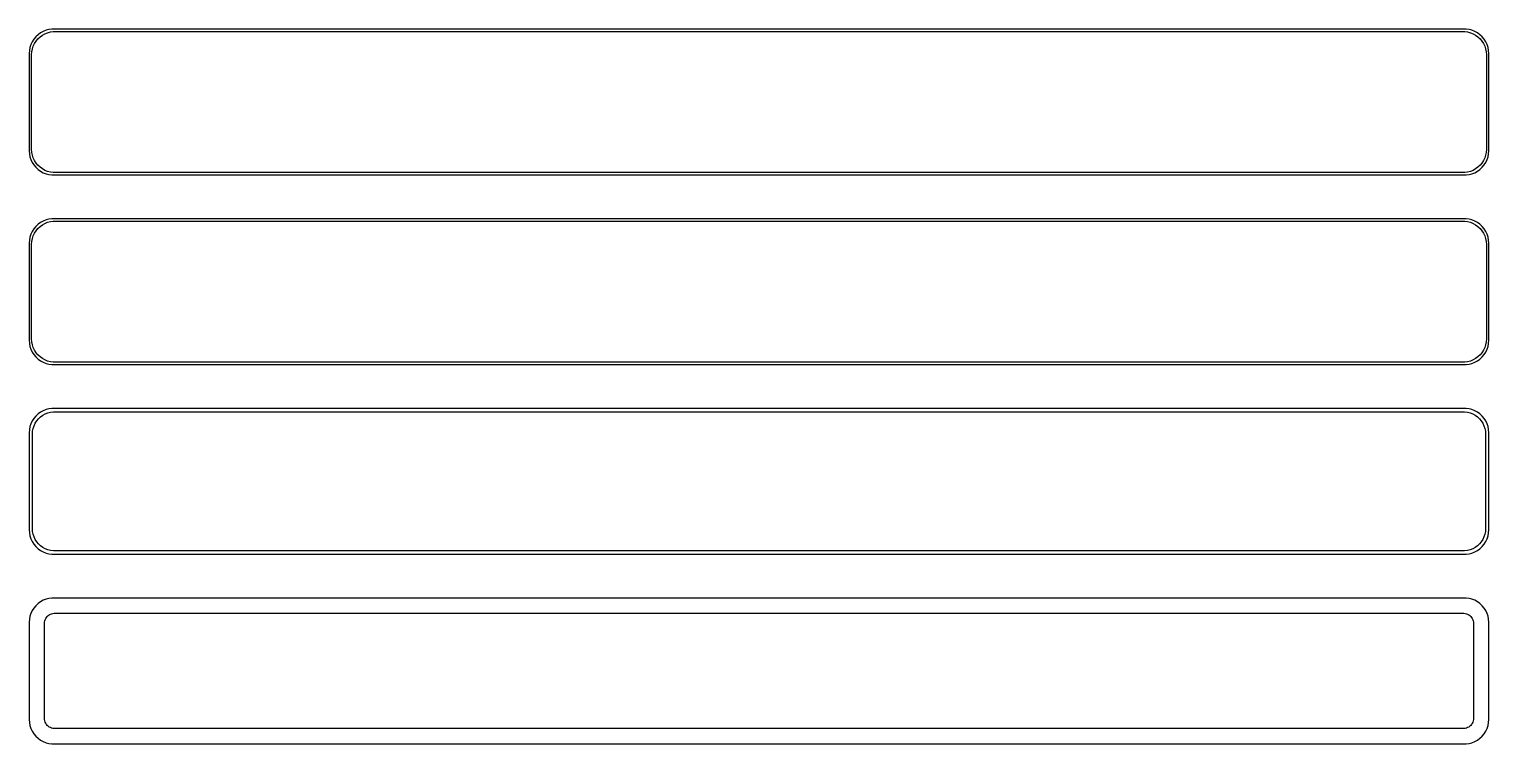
# Model space of a CAD drawing. Header units: metres. Extents: x -150 to 150, y 141 to 288.
import ezdxf

# ---------------------------------------------------------------- set-up
doc = ezdxf.new("R2010")
doc.units = ezdxf.units.M

msp = doc.modelspace()

# ---------------------------------------------------------------- linework, layer by layer
for p, q in [((-149.382, 285.409), (-149.649, 284.841)), ((-149.045, 285.939), (-149.382, 285.409)), ((-149.166, 284.499), (-148.912, 285.038)), ((-148.645, 286.423), (-149.045, 285.939)), ((-148.912, 285.038), (-148.593, 285.542)), ((-148.187, 286.853), (-148.645, 286.423)), ((-148.593, 285.542), (-148.213, 286.002)), ((-148.213, 286.002), (-147.778, 286.41)), ((-147.679, 287.222), (-148.187, 286.853)), ((-147.778, 286.41), (-147.295, 286.761)), ((-147.129, 287.524), (-147.679, 287.222)), ((-147.295, 286.761), (-146.772, 287.048)), ((-146.545, 287.755), (-147.129, 287.524)), ((-146.772, 287.048), (-146.218, 287.268)), ((-145.937, 287.911), (-146.545, 287.755)), ((-146.218, 287.268), (-145.64, 287.416)), ((-145.314, 287.99), (-145.937, 287.911)), ((-145.64, 287.416), (-145.048, 287.491)), ((145.314, 287.99), (-145.314, 287.99)), ((-145.048, 287.491), (145.048, 287.491)), ((145.048, 287.491), (145.64, 287.416)), ((145.937, 287.911), (145.314, 287.99)), ((145.64, 287.416), (146.218, 287.268)), ((146.545, 287.755), (145.937, 287.911)), ((146.218, 287.268), (146.772, 287.048)), ((147.129, 287.524), (146.545, 287.755)), ((146.772, 287.048), (147.295, 286.761)), ((147.679, 287.222), (147.129, 287.524)), ((147.295, 286.761), (147.778, 286.41)), ((148.187, 286.853), (147.679, 287.222)), ((147.778, 286.41), (148.213, 286.002)), ((148.645, 286.423), (148.187, 286.853)), ((148.213, 286.002), (148.593, 285.542)), ((148.593, 285.542), (148.912, 285.038)), ((149.045, 285.939), (148.645, 286.423)), ((148.912, 285.038), (149.166, 284.499)), ((149.382, 285.409), (149.045, 285.939)), ((149.649, 284.841), (149.382, 285.409)), ((-149.961, 283.627), (-150, 283)), ((-150, 283), (-150, 263)), ((-149.843, 284.243), (-149.961, 283.627)), ((-149.649, 284.841), (-149.843, 284.243)), ((-149.5, 282.75), (-149.463, 283.345)), ((-149.5, 263.25), (-149.5, 282.75)), ((-149.463, 283.345), (-149.351, 283.931)), ((-149.351, 283.931), (-149.166, 284.499)), ((149.166, 284.499), (149.351, 283.931)), ((149.351, 283.931), (149.463, 283.345)), ((149.463, 283.345), (149.5, 282.75)), ((149.5, 282.75), (149.5, 263.25)), ((149.843, 284.243), (149.649, 284.841)), ((149.961, 283.627), (149.843, 284.243)), ((150, 283), (149.961, 283.627)), ((150, 263), (150, 283)), ((-150, 263), (-149.961, 262.373)), ((-149.961, 262.373), (-149.843, 261.757)), ((-149.843, 261.757), (-149.649, 261.159)), ((-149.649, 261.159), (-149.382, 260.591)), ((-149.463, 262.655), (-149.5, 263.25)), ((-149.351, 262.069), (-149.463, 262.655)), ((-149.166, 261.501), (-149.351, 262.069)), ((-148.912, 260.962), (-149.166, 261.501)), ((149.166, 261.501), (148.912, 260.962)), ((149.351, 262.069), (149.166, 261.501)), ((149.463, 262.655), (149.351, 262.069)), ((149.382, 260.591), (149.649, 261.159)), ((149.5, 263.25), (149.463, 262.655)), ((149.649, 261.159), (149.843, 261.757)), ((149.843, 261.757), (149.961, 262.373)), ((149.961, 262.373), (150, 263)), ((-149.382, 260.591), (-149.045, 260.061)), ((-149.045, 260.061), (-148.645, 259.577)), ((-148.593, 260.458), (-148.912, 260.962)), ((-148.645, 259.577), (-148.187, 259.147)), ((-148.213, 259.998), (-148.593, 260.458)), ((-147.778, 259.59), (-148.213, 259.998)), ((-148.187, 259.147), (-147.679, 258.778)), ((-147.295, 259.239), (-147.778, 259.59)), ((-147.679, 258.778), (-147.129, 258.476)), ((-146.772, 258.952), (-147.295, 259.239)), ((-147.129, 258.476), (-146.545, 258.245)), ((-146.218, 258.732), (-146.772, 258.952)), ((-146.545, 258.245), (-145.937, 258.089)), ((-145.64, 258.584), (-146.218, 258.732)), ((-145.937, 258.089), (-145.314, 258.01)), ((-145.048, 258.509), (-145.64, 258.584)), ((-145.314, 258.01), (145.314, 258.01)), ((145.048, 258.509), (-145.048, 258.509)), ((145.64, 258.584), (145.048, 258.509)), ((145.314, 258.01), (145.937, 258.089)), ((146.218, 258.732), (145.64, 258.584)), ((145.937, 258.089), (146.545, 258.245)), ((146.772, 258.952), (146.218, 258.732)), ((146.545, 258.245), (147.129, 258.476)), ((147.295, 259.239), (146.772, 258.952)), ((147.129, 258.476), (147.679, 258.778)), ((147.778, 259.59), (147.295, 259.239)), ((147.679, 258.778), (148.187, 259.147)), ((148.213, 259.998), (147.778, 259.59)), ((148.187, 259.147), (148.645, 259.577)), ((148.593, 260.458), (148.213, 259.998)), ((148.912, 260.962), (148.593, 260.458)), ((148.645, 259.577), (149.045, 260.061)), ((149.045, 260.061), (149.382, 260.591)), ((-149.382, 246.409), (-149.649, 245.841)), ((-149.045, 246.939), (-149.382, 246.409)), ((-149.166, 245.499), (-148.912, 246.038)), ((-148.645, 247.423), (-149.045, 246.939)), ((-148.912, 246.038), (-148.593, 246.542)), ((-148.187, 247.853), (-148.645, 247.423)), ((-148.593, 246.542), (-148.213, 247.002)), ((-148.213, 247.002), (-147.778, 247.41)), ((-147.679, 248.222), (-148.187, 247.853)), ((-147.778, 247.41), (-147.295, 247.761)), ((-147.129, 248.524), (-147.679, 248.222)), ((-147.295, 247.761), (-146.772, 248.048)), ((-146.545, 248.755), (-147.129, 248.524)), ((-146.772, 248.048), (-146.218, 248.268)), ((-145.937, 248.911), (-146.545, 248.755)), ((-146.218, 248.268), (-145.64, 248.416)), ((-145.314, 248.99), (-145.937, 248.911)), ((-145.64, 248.416), (-145.048, 248.491)), ((145.314, 248.99), (-145.314, 248.99)), ((-145.048, 248.491), (145.048, 248.491)), ((145.048, 248.491), (145.64, 248.416)), ((145.937, 248.911), (145.314, 248.99)), ((145.64, 248.416), (146.218, 248.268)), ((146.545, 248.755), (145.937, 248.911)), ((146.218, 248.268), (146.772, 248.048)), ((147.129, 248.524), (146.545, 248.755)), ((146.772, 248.048), (147.295, 247.761)), ((147.679, 248.222), (147.129, 248.524)), ((147.295, 247.761), (147.778, 247.41)), ((148.187, 247.853), (147.679, 248.222)), ((147.778, 247.41), (148.213, 247.002)), ((148.645, 247.423), (148.187, 247.853)), ((148.213, 247.002), (148.593, 246.542)), ((148.593, 246.542), (148.912, 246.038)), ((149.045, 246.939), (148.645, 247.423)), ((148.912, 246.038), (149.166, 245.499)), ((149.382, 246.409), (149.045, 246.939)), ((149.649, 245.841), (149.382, 246.409)), ((-149.961, 244.627), (-150, 244)), ((-150, 244), (-150, 224)), ((-149.843, 245.243), (-149.961, 244.627)), ((-149.649, 245.841), (-149.843, 245.243)), ((-149.5, 243.75), (-149.463, 244.345)), ((-149.5, 224.25), (-149.5, 243.75)), ((-149.463, 244.345), (-149.351, 244.931)), ((-149.351, 244.931), (-149.166, 245.499)), ((149.166, 245.499), (149.351, 244.931)), ((149.351, 244.931), (149.463, 244.345)), ((149.463, 244.345), (149.5, 243.75)), ((149.5, 243.75), (149.5, 224.25)), ((149.843, 245.243), (149.649, 245.841)), ((149.961, 244.627), (149.843, 245.243)), ((150, 244), (149.961, 244.627)), ((150, 224), (150, 244)), ((-150, 224), (-149.961, 223.373)), ((-149.961, 223.373), (-149.843, 222.757)), ((-149.843, 222.757), (-149.649, 222.159)), ((-149.649, 222.159), (-149.382, 221.591)), ((-149.463, 223.655), (-149.5, 224.25)), ((-149.351, 223.069), (-149.463, 223.655)), ((-149.166, 222.501), (-149.351, 223.069)), ((-148.912, 221.962), (-149.166, 222.501)), ((149.166, 222.501), (148.912, 221.962)), ((149.351, 223.069), (149.166, 222.501)), ((149.463, 223.655), (149.351, 223.069)), ((149.382, 221.591), (149.649, 222.159)), ((149.5, 224.25), (149.463, 223.655)), ((149.649, 222.159), (149.843, 222.757)), ((149.843, 222.757), (149.961, 223.373)), ((149.961, 223.373), (150, 224)), ((-149.382, 221.591), (-149.045, 221.061)), ((-149.045, 221.061), (-148.645, 220.577)), ((-148.593, 221.458), (-148.912, 221.962)), ((-148.645, 220.577), (-148.187, 220.147)), ((-148.213, 220.998), (-148.593, 221.458)), ((-147.778, 220.59), (-148.213, 220.998)), ((-148.187, 220.147), (-147.679, 219.778)), ((-147.295, 220.239), (-147.778, 220.59)), ((-147.679, 219.778), (-147.129, 219.476)), ((-146.772, 219.952), (-147.295, 220.239)), ((-147.129, 219.476), (-146.545, 219.245)), ((-146.218, 219.732), (-146.772, 219.952)), ((-146.545, 219.245), (-145.937, 219.089)), ((-145.64, 219.584), (-146.218, 219.732)), ((-145.937, 219.089), (-145.314, 219.01)), ((-145.048, 219.509), (-145.64, 219.584)), ((-145.314, 219.01), (145.314, 219.01)), ((145.048, 219.509), (-145.048, 219.509)), ((145.64, 219.584), (145.048, 219.509)), ((145.314, 219.01), (145.937, 219.089)), ((146.218, 219.732), (145.64, 219.584)), ((145.937, 219.089), (146.545, 219.245)), ((146.772, 219.952), (146.218, 219.732)), ((146.545, 219.245), (147.129, 219.476)), ((147.295, 220.239), (146.772, 219.952)), ((147.129, 219.476), (147.679, 219.778)), ((147.778, 220.59), (147.295, 220.239)), ((147.679, 219.778), (148.187, 220.147)), ((148.213, 220.998), (147.778, 220.59)), ((148.187, 220.147), (148.645, 220.577)), ((148.593, 221.458), (148.213, 220.998)), ((148.912, 221.962), (148.593, 221.458)), ((148.645, 220.577), (149.045, 221.061)), ((149.045, 221.061), (149.382, 221.591)), ((-149.382, 207.409), (-149.649, 206.841)), ((-149.045, 207.939), (-149.382, 207.409)), ((-148.645, 208.423), (-149.045, 207.939)), ((-148.762, 206.956), (-148.454, 207.441)), ((-148.187, 208.853), (-148.645, 208.423)), ((-148.454, 207.441), (-148.088, 207.884)), ((-147.679, 209.222), (-148.187, 208.853)), ((-148.088, 207.884), (-147.668, 208.278)), ((-147.129, 209.524), (-147.679, 209.222)), ((-147.668, 208.278), (-147.203, 208.616)), ((-147.203, 208.616), (-146.699, 208.893)), ((-146.545, 209.755), (-147.129, 209.524)), ((-146.699, 208.893), (-146.165, 209.104)), ((-145.937, 209.911), (-146.545, 209.755)), ((-146.165, 209.104), (-145.608, 209.247)), ((-145.314, 209.99), (-145.937, 209.911)), ((-145.608, 209.247), (-145.037, 209.319)), ((145.314, 209.99), (-145.314, 209.99)), ((-145.037, 209.319), (145.037, 209.319)), ((145.037, 209.319), (145.608, 209.247)), ((145.937, 209.911), (145.314, 209.99)), ((145.608, 209.247), (146.165, 209.104)), ((146.545, 209.755), (145.937, 209.911)), ((146.165, 209.104), (146.699, 208.893)), ((147.129, 209.524), (146.545, 209.755)), ((146.699, 208.893), (147.203, 208.616)), ((147.679, 209.222), (147.129, 209.524)), ((147.203, 208.616), (147.668, 208.278)), ((147.668, 208.278), (148.088, 207.884)), ((148.187, 208.853), (147.679, 209.222)), ((148.088, 207.884), (148.454, 207.441)), ((148.645, 208.423), (148.187, 208.853)), ((148.454, 207.441), (148.762, 206.956)), ((149.045, 207.939), (148.645, 208.423)), ((149.382, 207.409), (149.045, 207.939)), ((149.649, 206.841), (149.382, 207.409)), ((-149.961, 205.627), (-150, 205)), ((-150, 205), (-150, 185)), ((-149.843, 206.243), (-149.961, 205.627)), ((-149.649, 206.841), (-149.843, 206.243)), ((-149.328, 204.75), (-149.292, 205.324)), ((-149.328, 185.25), (-149.328, 204.75)), ((-149.292, 205.324), (-149.185, 205.889)), ((-149.185, 205.889), (-149.007, 206.435)), ((-149.007, 206.435), (-148.762, 206.956)), ((148.762, 206.956), (149.007, 206.435)), ((149.007, 206.435), (149.185, 205.889)), ((149.185, 205.889), (149.292, 205.324)), ((149.292, 205.324), (149.328, 204.75)), ((149.328, 204.75), (149.328, 185.25)), ((149.843, 206.243), (149.649, 206.841)), ((149.961, 205.627), (149.843, 206.243)), ((150, 205), (149.961, 205.627)), ((150, 185), (150, 205)), ((-150, 185), (-149.961, 184.373)), ((-149.961, 184.373), (-149.843, 183.757)), ((-149.843, 183.757), (-149.649, 183.159)), ((-149.649, 183.159), (-149.382, 182.591)), ((-149.292, 184.676), (-149.328, 185.25)), ((-149.185, 184.111), (-149.292, 184.676)), ((-149.007, 183.565), (-149.185, 184.111)), ((-148.762, 183.044), (-149.007, 183.565)), ((-148.454, 182.559), (-148.762, 183.044)), ((148.762, 183.044), (148.454, 182.559)), ((149.007, 183.565), (148.762, 183.044)), ((149.185, 184.111), (149.007, 183.565)), ((149.292, 184.676), (149.185, 184.111)), ((149.328, 185.25), (149.292, 184.676)), ((149.382, 182.591), (149.649, 183.159)), ((149.649, 183.159), (149.843, 183.757)), ((149.843, 183.757), (149.961, 184.373)), ((149.961, 184.373), (150, 185)), ((-149.382, 182.591), (-149.045, 182.061)), ((-149.045, 182.061), (-148.645, 181.577)), ((-148.645, 181.577), (-148.187, 181.147)), ((-148.088, 182.116), (-148.454, 182.559)), ((-148.187, 181.147), (-147.679, 180.778)), ((-147.668, 181.722), (-148.088, 182.116)), ((-147.679, 180.778), (-147.129, 180.476)), ((-147.203, 181.384), (-147.668, 181.722)), ((-146.699, 181.107), (-147.203, 181.384)), ((-147.129, 180.476), (-146.545, 180.245)), ((-146.165, 180.896), (-146.699, 181.107)), ((-146.545, 180.245), (-145.937, 180.089)), ((-145.608, 180.753), (-146.165, 180.896)), ((-145.937, 180.089), (-145.314, 180.01)), ((-145.037, 180.681), (-145.608, 180.753)), ((-145.314, 180.01), (145.314, 180.01)), ((145.037, 180.681), (-145.037, 180.681)), ((145.608, 180.753), (145.037, 180.681)), ((145.314, 180.01), (145.937, 180.089)), ((146.165, 180.896), (145.608, 180.753)), ((145.937, 180.089), (146.545, 180.245)), ((146.699, 181.107), (146.165, 180.896)), ((146.545, 180.245), (147.129, 180.476)), ((147.203, 181.384), (146.699, 181.107)), ((147.129, 180.476), (147.679, 180.778)), ((147.668, 181.722), (147.203, 181.384)), ((148.088, 182.116), (147.668, 181.722)), ((147.679, 180.778), (148.187, 181.147)), ((148.454, 182.559), (148.088, 182.116)), ((148.187, 181.147), (148.645, 181.577)), ((148.645, 181.577), (149.045, 182.061)), ((149.045, 182.061), (149.382, 182.591)), ((-149.382, 168.409), (-149.649, 167.841)), ((-149.045, 168.939), (-149.382, 168.409)), ((-148.645, 169.423), (-149.045, 168.939)), ((-148.187, 169.853), (-148.645, 169.423)), ((-147.679, 170.222), (-148.187, 169.853)), ((-147.129, 170.524), (-147.679, 170.222)), ((-146.545, 170.755), (-147.129, 170.524)), ((-145.937, 170.911), (-146.545, 170.755)), ((-145.314, 170.99), (-145.937, 170.911)), ((145.314, 170.99), (-145.314, 170.99)), ((145.937, 170.911), (145.314, 170.99)), ((146.545, 170.755), (145.937, 170.911)), ((147.129, 170.524), (146.545, 170.755)), ((147.679, 170.222), (147.129, 170.524)), ((148.187, 169.853), (147.679, 170.222)), ((148.645, 169.423), (148.187, 169.853)), ((149.045, 168.939), (148.645, 169.423)), ((149.382, 168.409), (149.045, 168.939)), ((149.649, 167.841), (149.382, 168.409)), ((-149.961, 166.627), (-150, 166)), ((-150, 166), (-150, 146)), ((-149.843, 167.243), (-149.961, 166.627)), ((-149.649, 167.841), (-149.843, 167.243)), ((-146.86, 165.75), (-146.843, 166.014)), ((-146.86, 146.25), (-146.86, 165.75)), ((-146.843, 166.014), (-146.793, 166.275)), ((-146.793, 166.275), (-146.711, 166.527)), ((-146.711, 166.527), (-146.599, 166.766)), ((-146.599, 166.766), (-146.457, 166.99)), ((-146.457, 166.99), (-146.288, 167.194)), ((-146.288, 167.194), (-146.095, 167.375)), ((-146.095, 167.375), (-145.88, 167.531)), ((-145.88, 167.531), (-145.648, 167.659)), ((-145.648, 167.659), (-145.402, 167.756)), ((-145.402, 167.756), (-145.145, 167.822)), ((-145.145, 167.822), (-144.882, 167.855)), ((-144.882, 167.855), (144.882, 167.855)), ((144.882, 167.855), (145.145, 167.822)), ((145.145, 167.822), (145.402, 167.756)), ((145.402, 167.756), (145.648, 167.659)), ((145.648, 167.659), (145.88, 167.531)), ((145.88, 167.531), (146.095, 167.375)), ((146.095, 167.375), (146.288, 167.194)), ((146.288, 167.194), (146.457, 166.99)), ((146.457, 166.99), (146.599, 166.766)), ((146.599, 166.766), (146.711, 166.527)), ((146.711, 166.527), (146.793, 166.275)), ((146.793, 166.275), (146.843, 166.014)), ((146.843, 166.014), (146.86, 165.75)), ((146.86, 165.75), (146.86, 146.25)), ((149.843, 167.243), (149.649, 167.841)), ((149.961, 166.627), (149.843, 167.243)), ((150, 166), (149.961, 166.627)), ((150, 146), (150, 166)), ((-150, 146), (-149.961, 145.373)), ((-149.961, 145.373), (-149.843, 144.757)), ((-149.843, 144.757), (-149.649, 144.159)), ((-149.649, 144.159), (-149.382, 143.591)), ((-146.843, 145.986), (-146.86, 146.25)), ((-146.793, 145.725), (-146.843, 145.986)), ((-146.711, 145.473), (-146.793, 145.725)), ((-146.599, 145.234), (-146.711, 145.473)), ((-146.457, 145.01), (-146.599, 145.234)), ((-146.288, 144.806), (-146.457, 145.01)), ((-146.095, 144.625), (-146.288, 144.806)), ((-145.88, 144.469), (-146.095, 144.625)), ((-145.648, 144.341), (-145.88, 144.469)), ((-145.402, 144.244), (-145.648, 144.341)), ((-145.145, 144.178), (-145.402, 144.244)), ((-144.882, 144.145), (-145.145, 144.178)), ((144.882, 144.145), (-144.882, 144.145)), ((145.145, 144.178), (144.882, 144.145)), ((145.402, 144.244), (145.145, 144.178)), ((145.648, 144.341), (145.402, 144.244)), ((145.88, 144.469), (145.648, 144.341)), ((146.095, 144.625), (145.88, 144.469)), ((146.288, 144.806), (146.095, 144.625)), ((146.457, 145.01), (146.288, 144.806)), ((146.599, 145.234), (146.457, 145.01)), ((146.711, 145.473), (146.599, 145.234)), ((146.793, 145.725), (146.711, 145.473)), ((146.843, 145.986), (146.793, 145.725)), ((146.86, 146.25), (146.843, 145.986)), ((149.382, 143.591), (149.649, 144.159)), ((149.649, 144.159), (149.843, 144.757)), ((149.843, 144.757), (149.961, 145.373)), ((149.961, 145.373), (150, 146)), ((-149.382, 143.591), (-149.045, 143.061)), ((-149.045, 143.061), (-148.645, 142.577)), ((-148.645, 142.577), (-148.187, 142.147)), ((-148.187, 142.147), (-147.679, 141.778)), ((-147.679, 141.778), (-147.129, 141.476)), ((-147.129, 141.476), (-146.545, 141.245)), ((-146.545, 141.245), (-145.937, 141.089)), ((-145.937, 141.089), (-145.314, 141.01)), ((-145.314, 141.01), (145.314, 141.01)), ((145.314, 141.01), (145.937, 141.089)), ((145.937, 141.089), (146.545, 141.245)), ((146.545, 141.245), (147.129, 141.476)), ((147.129, 141.476), (147.679, 141.778)), ((147.679, 141.778), (148.187, 142.147)), ((148.187, 142.147), (148.645, 142.577)), ((148.645, 142.577), (149.045, 143.061)), ((149.045, 143.061), (149.382, 143.591))]:
    msp.add_line(p, q)

doc.saveas('drawing.dxf')
